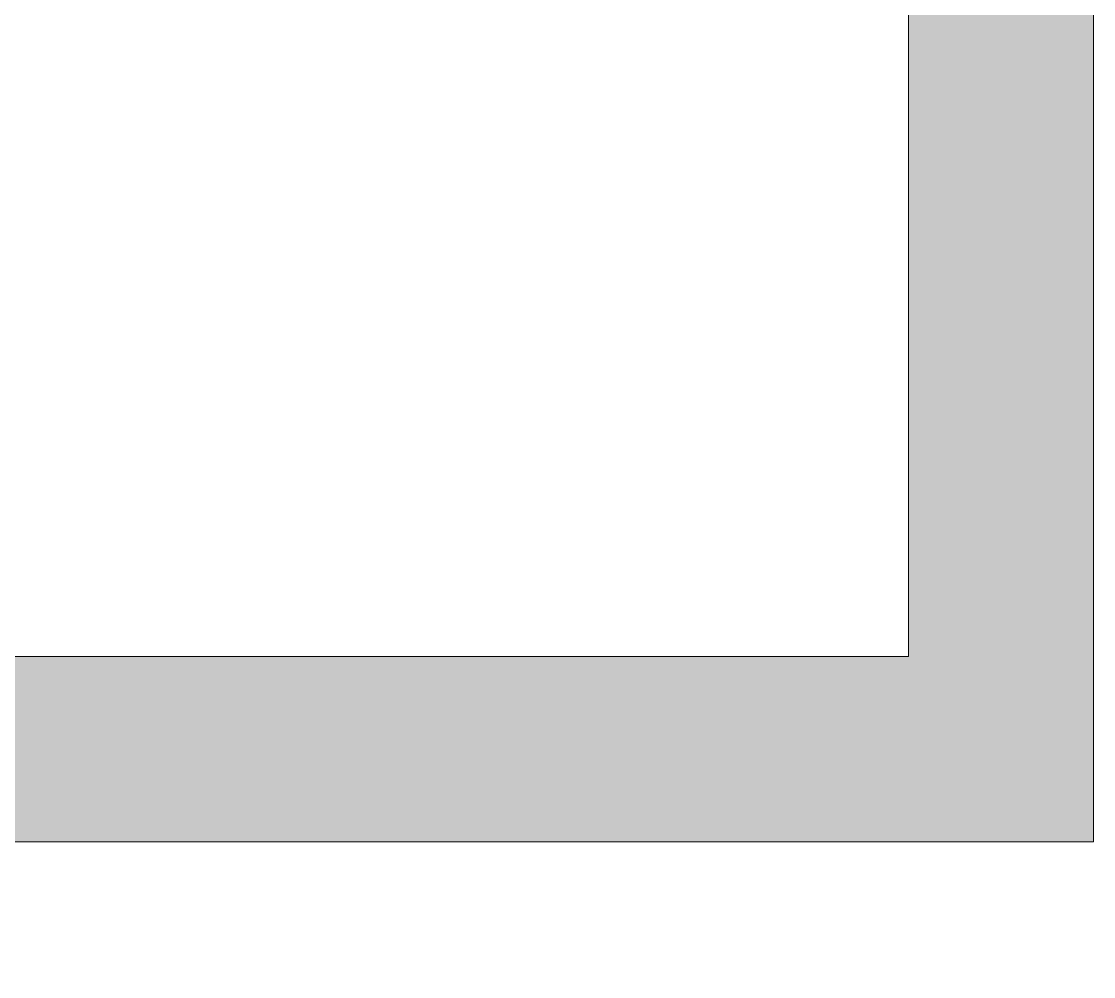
# Model space of a CAD drawing. Header units: inches. Extents: x 0.1 to 14.9, y -15.1 to -2.9.
# Drawn here: x 14.211 to 14.856, y -13.333 to -12.759 of the extents above; entities that cross this region are included whole.
import ezdxf

# ---------------------------------------------------------------- set-up
doc = ezdxf.new("R2010")
doc.units = ezdxf.units.IN
doc.header["$MEASUREMENT"] = 0
doc.layers.add('Layer 1', color=7, linetype='Continuous')

# ---------------------------------------------------------------- blocks, each defined once
blk = doc.blocks.new('block 2')
at = {"layer": 'Layer 1', "true_color": 0x110d10}
h = blk.add_hatch(color=248, dxfattribs=at)
h.dxf.hatch_style = 2
h.paths.add_polyline_path([(13.56367, -10.74647), (13.40773, -10.7452), (13.32875, -10.88569), (13.40572, -11.02735), (13.56175, -11.02842), (13.60659, -10.94859), (14.74497, -10.94859), (14.74497, -13.14092), (13.15863, -13.14092), (13.10984, -13.05109), (12.9539, -13.05003), (12.87492, -13.19041), (12.95187, -13.33197), (13.10792, -13.33325), (13.15339, -13.25225), (14.8562, -13.25225), (14.8562, -10.83726), (13.61302, -10.83726)])
at = {"layer": 'Layer 1', "lineweight": 0}
blk.add_lwpolyline([(13.56367, -10.74647), (13.40773, -10.7452), (13.32875, -10.88569), (13.40572, -11.02735), (13.56175, -11.02842), (13.60659, -10.94859), (14.74497, -10.94859), (14.74497, -13.14092), (13.15863, -13.14092), (13.10984, -13.05109), (12.9539, -13.05003), (12.87492, -13.19041), (12.95187, -13.33197), (13.10792, -13.33325), (13.15339, -13.25225), (14.8562, -13.25225), (14.8562, -10.83726), (13.61302, -10.83726), (13.56367, -10.74647)], dxfattribs=at)

msp = doc.modelspace()

# ---------------------------------------------------------------- block references
at = {"layer": 'Layer 1'}
msp.add_blockref('block 2', (0, 0), dxfattribs=at)

doc.saveas('drawing.dxf')
